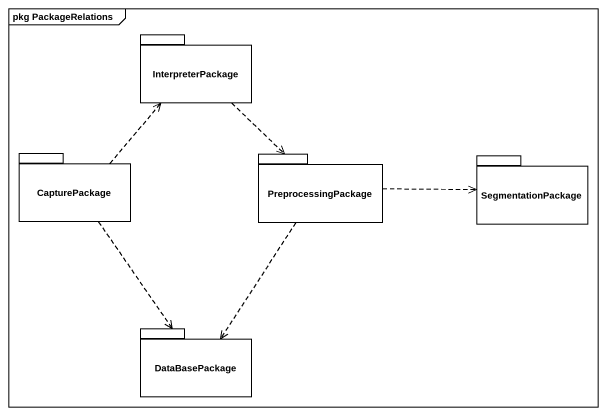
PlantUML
@startuml
mainframe pkg PackageRelations
package InterpreterPackage {
}
package CapturePackage {
}
package PreprocessingPackage {
}
package SegmentationPackage {
}
package DataBasePackage {
}
InterpreterPackage ..> PreprocessingPackage
CapturePackage .up.> InterpreterPackage
CapturePackage ..> DataBasePackage
PreprocessingPackage .right.> SegmentationPackage
PreprocessingPackage ..> DataBasePackage
@enduml
